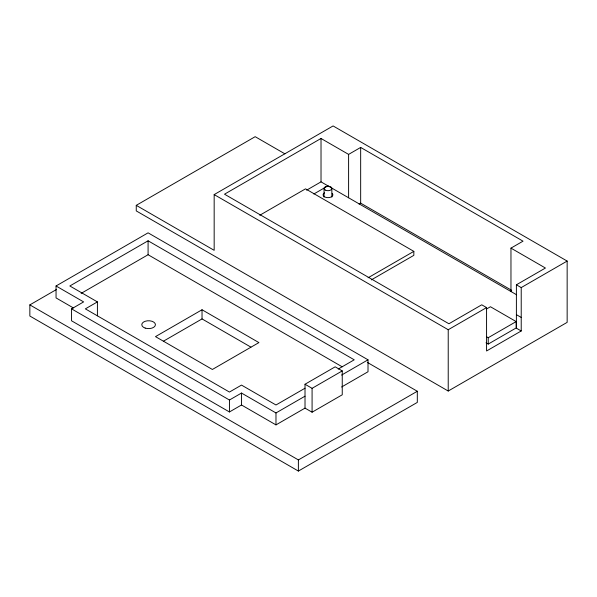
<?xml version="1.0" encoding="UTF-8"?>
<svg xmlns="http://www.w3.org/2000/svg" width="597" height="597" viewBox="0 0 597 597"><rect width="100%" height="100%" fill="white"/><g stroke="black" fill="none" stroke-linecap="round" stroke-linejoin="round"><path stroke-width="0.9" d="M136.258 205.346L214.166 250.322L214.166 194.592L333.089 125.937L567.15 261.068L567.15 322.365L448.22 391.028L136.258 210.913L136.258 205.346L255.18 136.683L284.903 153.839M73.379 307.925L56.051 297.918L56.051 285.978L148.086 232.837L368.013 359.812L368.013 371.752L341.588 387.013M367.312 362.394L417.31 391.259L417.31 402.408L298.381 471.063L29.85 316.029L29.85 304.888L56.364 289.575M510.965 291.515L510.965 248.128L523.024 241.166L360.663 147.429L348.603 154.392L321.022 138.474L224.502 194.197L448.914 323.761L481.749 304.806L486.57 307.589L486.57 350.976L521.218 330.977L521.218 287.59L567.15 261.068M338.208 369.058L354.222 359.812L148.086 240.8L69.834 285.978L97.415 301.903L97.415 315.828M81.132 293.388L148.086 254.732L342.148 366.774M305.015 408.124L305.015 384.244L335.178 366.827L342.245 370.909L342.245 394.789L312.082 412.206L305.015 408.124L275.978 424.892L241.501 404.99L229.442 411.96L71.558 320.805L71.558 308.865L83.625 301.903L56.051 285.978M97.415 301.903L85.349 308.865L229.442 392.057L241.501 385.087L275.978 404.99L305.015 388.222M259.792 215.248L305.537 188.839L413.84 251.367L413.84 255.344L371.304 279.903M306.619 190.174L321.022 181.861L516.577 294.761M313.843 193.995L327.94 185.854M359.066 204.077L360.663 203.152L511.719 290.366M202.032 309.761L155.496 336.626L212.375 369.468L258.911 342.596L202.032 309.761L202.032 318.917L250.904 347.126M163.518 341.148L202.032 318.917M368.095 277.777L413.84 251.367M71.558 308.865L229.442 400.012L241.501 393.05L275.978 412.952L305.015 396.184M305.015 384.244L312.082 388.326L342.245 370.909M341.588 375.073L368.013 359.812M521.218 330.977L516.39 328.186L516.39 284.799L545.434 268.031L510.965 248.128M214.166 194.592L448.22 329.731L486.57 307.589M486.458 309.045L490.443 306.739L516.159 321.582L516.159 327.954L488.234 344.073L486.018 342.79M486.63 336.775L488.234 337.701L516.159 321.582M29.85 304.888L298.381 459.921L417.31 391.259M516.39 284.799L521.218 287.59M516.39 314.656L521.218 317.44M488.234 337.701L488.234 344.073M448.22 329.731L448.22 391.028M360.663 147.429L360.663 203.152M348.603 154.392L348.603 197.779M331.85 188.443L331.85 197.07M324.052 188.443L324.052 197.07M321.022 138.474L321.022 181.861M312.082 388.326L312.082 412.206M298.381 459.921L298.381 471.063M275.978 412.952L275.978 424.892M241.501 393.05L241.501 404.99M229.442 400.012L229.442 411.96M148.086 240.8L148.086 254.732M332.201 193.421A4.873 2.813 0 0 1 330.775 197.137A4.873 2.813 0 0 1 324.238 196.637A4.873 2.813 0 0 1 324.529 192.838M145.19 328.096A6.828 3.94 0 0 0 155.429 324.686A6.828 3.94 0 0 0 145.19 321.276A6.828 3.94 0 0 0 145.19 328.096M325.193 190.04A3.903 2.254 0 0 0 331.723 189.033A3.903 2.254 0 0 0 326.947 186.271A3.903 2.254 0 0 0 325.193 190.04"/></g></svg>
